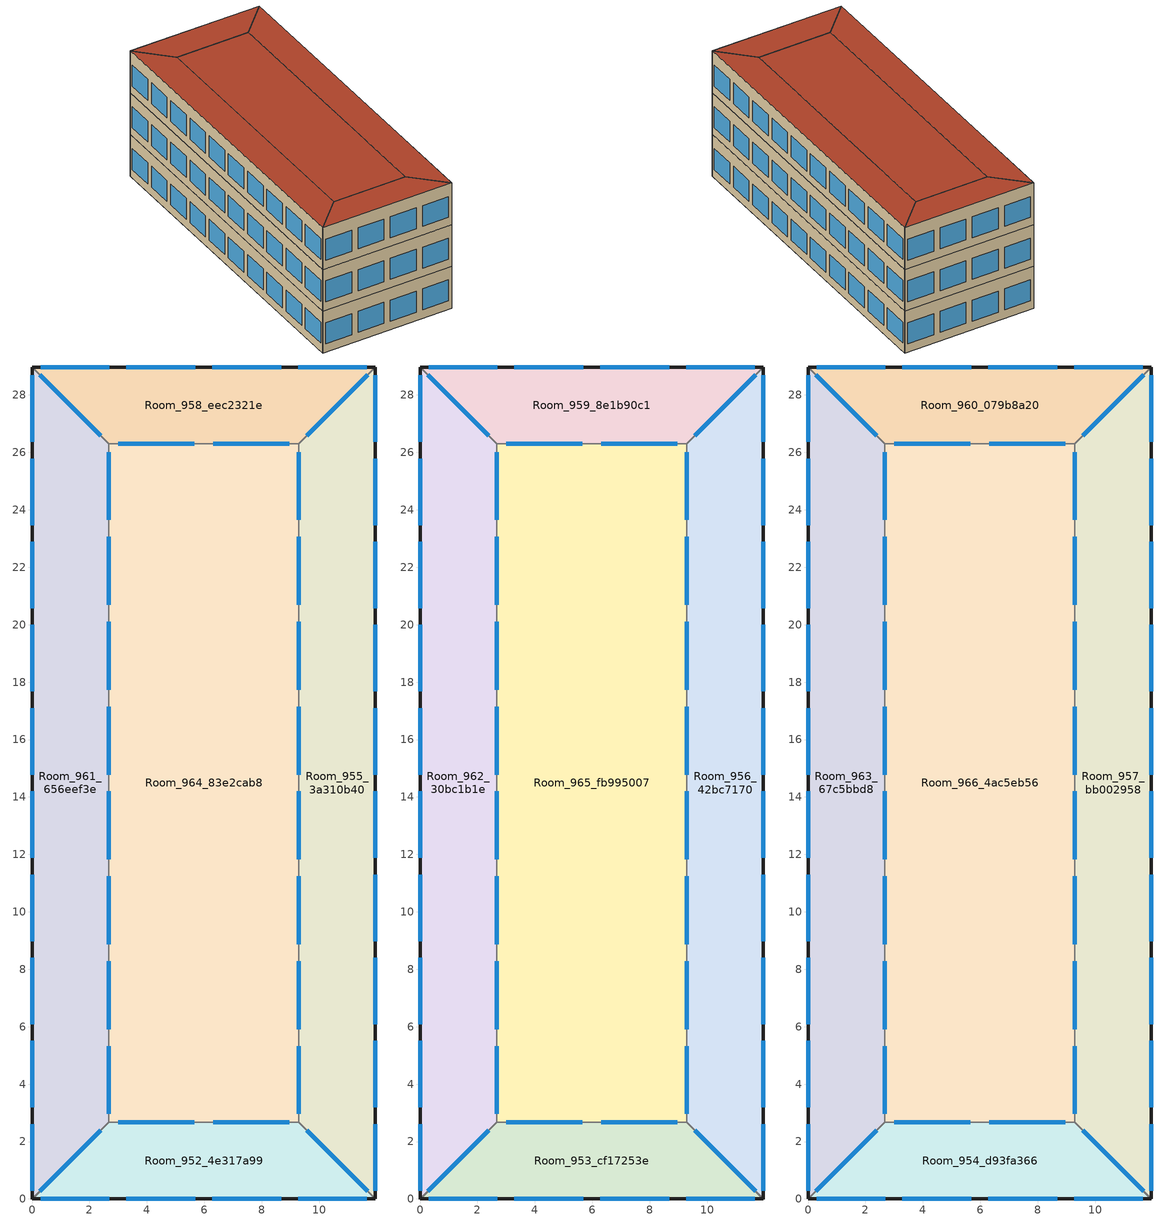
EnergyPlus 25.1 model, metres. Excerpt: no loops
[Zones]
Room_952_4e317a99
 floor ground (ExtSlabCarpet 4in ClimateZone 1-8): 9.3,2.67 11.96,0 0,0 2.67,2.67 z0
 wall outside (AQ_Office_2024_Office Wall Pre 1945 6A): 0,0 11.96,0 z0:4
 wall to Room_964_83e2cab8 (Interior Wall): 9.3,2.67 2.67,2.67 z0:4
 wall to Room_961_656eef3e (Interior Wall): 2.67,2.67 0,0 z0:4
 wall to Room_955_3a310b40 (Interior Wall): 11.96,0 9.3,2.67 z0:4
 window inside (Interior Window): 8.96,2.67 6.31,2.67 / 5.65,2.67 3,2.67 / 2.4,2.4 0.27,0.27 / 11.69,0.27 9.56,2.4 z0.8:2.8
 window (Double Glazing): 0.3,0 2.69,0 / 3.29,0 5.68,0 / 6.28,0 8.67,0 / 9.27,0 11.66,0 z0.8:2.8
Room_955_3a310b40
 floor ground (ExtSlabCarpet 4in ClimateZone 1-8): 11.96,28.97 11.96,0 9.3,2.67 9.3,26.31 z0
 wall outside (AQ_Office_2024_Office Wall Pre 1945 6A): 11.96,0 11.96,28.97 z0:4
 wall to Room_964_83e2cab8 (Interior Wall): 9.3,26.31 9.3,2.67 z0:4
 wall to Room_958_eec2321e (Interior Wall): 11.96,28.97 9.3,26.31 z0:4
 window inside (Interior Window): 9.3,26.01 9.3,23.65 / 9.3,23.06 9.3,20.69 / 9.3,20.1 9.3,17.74 / 9.3,17.15 9.3,14.78 / 9.3,14.19 9.3,11.83 / 9.3,11.24 9.3,8.87 / 9.3,8.28 9.3,5.92 / 9.3,5.33 9.3,2.96 / 11.69,28.71 9.56,26.57 z0.8:2.8
 window (Double Glazing): 11.96,0.29 11.96,2.61 / 11.96,3.19 11.96,5.51 / 11.96,6.08 11.96,8.4 / 11.96,8.98 11.96,11.3 / 11.96,11.88 11.96,14.2 / 11.96,14.78 11.96,17.09 / 11.96,17.67 11.96,19.99 / 11.96,20.57 11.96,22.89 / 11.96,23.47 11.96,25.79 / 11.96,26.37 11.96,28.68 z0.8:2.8
Room_958_eec2321e
 floor ground (ExtSlabCarpet 4in ClimateZone 1-8): 0,28.97 11.96,28.97 9.3,26.31 2.67,26.31 z0
 wall outside (AQ_Office_2024_Office Wall Pre 1945 6A): 11.96,28.97 0,28.97 z0:4
 wall to Room_964_83e2cab8 (Interior Wall): 2.67,26.31 9.3,26.31 z0:4
 wall to Room_961_656eef3e (Interior Wall): 0,28.97 2.67,26.31 z0:4
 window inside (Interior Window): 3,26.31 5.65,26.31 / 6.31,26.31 8.96,26.31 / 0.27,28.71 2.4,26.57 z0.8:2.8
 window (Double Glazing): 11.66,28.97 9.27,28.97 / 8.67,28.97 6.28,28.97 / 5.68,28.97 3.29,28.97 / 2.69,28.97 0.3,28.97 z0.8:2.8
Room_961_656eef3e
 floor ground (ExtSlabCarpet 4in ClimateZone 1-8): 0,28.97 2.67,26.31 2.67,2.67 0,0 z0
 wall outside (AQ_Office_2024_Office Wall Pre 1945 6A): 0,28.97 0,0 z0:4
 wall to Room_964_83e2cab8 (Interior Wall): 2.67,2.67 2.67,26.31 z0:4
 window inside (Interior Window): 2.67,2.96 2.67,5.33 / 2.67,5.92 2.67,8.28 / 2.67,8.87 2.67,11.24 / 2.67,11.83 2.67,14.19 / 2.67,14.78 2.67,17.15 / 2.67,17.74 2.67,20.1 / 2.67,20.69 2.67,23.06 / 2.67,23.65 2.67,26.01 z0.8:2.8
 window (Double Glazing): 0,28.68 0,26.37 / 0,25.79 0,23.47 / 0,22.89 0,20.57 / 0,19.99 0,17.67 / 0,17.09 0,14.78 / 0,14.2 0,11.88 / 0,11.3 0,8.98 / 0,8.4 0,6.08 / 0,5.51 0,3.19 / 0,2.61 0,0.29 z0.8:2.8
Room_964_83e2cab8
 floor ground (ExtSlabCarpet 4in ClimateZone 1-8): 2.67,26.31 9.3,26.31 9.3,2.67 2.67,2.67 z0
Room_953_cf17253e
 floor to Room_952_4e317a99 (Interior Floor): 9.3,2.67 11.96,0 0,0 2.67,2.67 z4
 wall outside (AQ_Office_2024_Office Wall Pre 1945 6A): 0,0 11.96,0 z4:8
 wall to Room_965_fb995007 (Interior Wall): 9.3,2.67 2.67,2.67 z4:8
 wall to Room_962_30bc1b1e (Interior Wall): 2.67,2.67 0,0 z4:8
 wall to Room_956_42bc7170 (Interior Wall): 11.96,0 9.3,2.67 z4:8
 window inside (Interior Window): 8.96,2.67 6.31,2.67 / 5.65,2.67 3,2.67 / 2.4,2.4 0.27,0.27 / 11.69,0.27 9.56,2.4 z4.8:6.8
 window (Double Glazing): 0.3,0 2.69,0 / 3.29,0 5.68,0 / 6.28,0 8.67,0 / 9.27,0 11.66,0 z4.8:6.8
Room_956_42bc7170
 floor to Room_955_3a310b40 (Interior Floor): 11.96,28.97 11.96,0 9.3,2.67 9.3,26.31 z4
 wall outside (AQ_Office_2024_Office Wall Pre 1945 6A): 11.96,0 11.96,28.97 z4:8
 wall to Room_965_fb995007 (Interior Wall): 9.3,26.31 9.3,2.67 z4:8
 wall to Room_959_8e1b90c1 (Interior Wall): 11.96,28.97 9.3,26.31 z4:8
 window inside (Interior Window): 9.3,26.01 9.3,23.65 / 9.3,23.06 9.3,20.69 / 9.3,20.1 9.3,17.74 / 9.3,17.15 9.3,14.78 / 9.3,14.19 9.3,11.83 / 9.3,11.24 9.3,8.87 / 9.3,8.28 9.3,5.92 / 9.3,5.33 9.3,2.96 / 11.69,28.71 9.56,26.57 z4.8:6.8
 window (Double Glazing): 11.96,0.29 11.96,2.61 / 11.96,3.19 11.96,5.51 / 11.96,6.08 11.96,8.4 / 11.96,8.98 11.96,11.3 / 11.96,11.88 11.96,14.2 / 11.96,14.78 11.96,17.09 / 11.96,17.67 11.96,19.99 / 11.96,20.57 11.96,22.89 / 11.96,23.47 11.96,25.79 / 11.96,26.37 11.96,28.68 z4.8:6.8
Room_959_8e1b90c1
 floor to Room_958_eec2321e (Interior Floor): 11.96,28.97 9.3,26.31 2.67,26.31 0,28.97 z4
 wall outside (AQ_Office_2024_Office Wall Pre 1945 6A): 11.96,28.97 0,28.97 z4:8
 wall to Room_965_fb995007 (Interior Wall): 2.67,26.31 9.3,26.31 z4:8
 wall to Room_962_30bc1b1e (Interior Wall): 0,28.97 2.67,26.31 z4:8
 window inside (Interior Window): 3,26.31 5.65,26.31 / 6.31,26.31 8.96,26.31 / 0.27,28.71 2.4,26.57 z4.8:6.8
 window (Double Glazing): 11.66,28.97 9.27,28.97 / 8.67,28.97 6.28,28.97 / 5.68,28.97 3.29,28.97 / 2.69,28.97 0.3,28.97 z4.8:6.8
Room_962_30bc1b1e
 floor to Room_961_656eef3e (Interior Floor): 0,28.97 2.67,26.31 2.67,2.67 0,0 z4
 wall outside (AQ_Office_2024_Office Wall Pre 1945 6A): 0,28.97 0,0 z4:8
 wall to Room_965_fb995007 (Interior Wall): 2.67,2.67 2.67,26.31 z4:8
 window inside (Interior Window): 2.67,2.96 2.67,5.33 / 2.67,5.92 2.67,8.28 / 2.67,8.87 2.67,11.24 / 2.67,11.83 2.67,14.19 / 2.67,14.78 2.67,17.15 / 2.67,17.74 2.67,20.1 / 2.67,20.69 2.67,23.06 / 2.67,23.65 2.67,26.01 z4.8:6.8
 window (Double Glazing): 0,28.68 0,26.37 / 0,25.79 0,23.47 / 0,22.89 0,20.57 / 0,19.99 0,17.67 / 0,17.09 0,14.78 / 0,14.2 0,11.88 / 0,11.3 0,8.98 / 0,8.4 0,6.08 / 0,5.51 0,3.19 / 0,2.61 0,0.29 z4.8:6.8
Room_965_fb995007
 floor to Room_964_83e2cab8 (Interior Floor): 9.3,26.31 9.3,2.67 2.67,2.67 2.67,26.31 z4
Room_954_d93fa366
 floor to Room_953_cf17253e (Interior Floor): 9.3,2.67 11.96,0 0,0 2.67,2.67 z8
 wall outside (AQ_Office_2024_Office Wall Pre 1945 6A): 0,0 11.96,0 z8:12
 wall to Room_966_4ac5eb56 (Interior Wall): 9.3,2.67 2.67,2.67 z8:12
 wall to Room_963_67c5bbd8 (Interior Wall): 2.67,2.67 0,0 z8:12
 wall to Room_957_bb002958 (Interior Wall): 11.96,0 9.3,2.67 z8:12
 window inside (Interior Window): 8.96,2.67 6.31,2.67 / 5.65,2.67 3,2.67 / 2.4,2.4 0.27,0.27 / 11.69,0.27 9.56,2.4 z8.8:10.8
 window (Double Glazing): 0.3,0 2.69,0 / 3.29,0 5.68,0 / 6.28,0 8.67,0 / 9.27,0 11.66,0 z8.8:10.8
 roof outside (AQ_Office_2024_Office roof Pre 1945 6A): 11.96,0 9.3,2.67 2.67,2.67 0,0 z12
Room_957_bb002958
 floor to Room_956_42bc7170 (Interior Floor): 11.96,28.97 11.96,0 9.3,2.67 9.3,26.31 z8
 wall outside (AQ_Office_2024_Office Wall Pre 1945 6A): 11.96,0 11.96,28.97 z8:12
 wall to Room_966_4ac5eb56 (Interior Wall): 9.3,26.31 9.3,2.67 z8:12
 wall to Room_960_079b8a20 (Interior Wall): 11.96,28.97 9.3,26.31 z8:12
 window inside (Interior Window): 9.3,26.01 9.3,23.65 / 9.3,23.06 9.3,20.69 / 9.3,20.1 9.3,17.74 / 9.3,17.15 9.3,14.78 / 9.3,14.19 9.3,11.83 / 9.3,11.24 9.3,8.87 / 9.3,8.28 9.3,5.92 / 9.3,5.33 9.3,2.96 / 11.69,28.71 9.56,26.57 z8.8:10.8
 window (Double Glazing): 11.96,0.29 11.96,2.61 / 11.96,3.19 11.96,5.51 / 11.96,6.08 11.96,8.4 / 11.96,8.98 11.96,11.3 / 11.96,11.88 11.96,14.2 / 11.96,14.78 11.96,17.09 / 11.96,17.67 11.96,19.99 / 11.96,20.57 11.96,22.89 / 11.96,23.47 11.96,25.79 / 11.96,26.37 11.96,28.68 z8.8:10.8
 roof outside (AQ_Office_2024_Office roof Pre 1945 6A): 11.96,0 11.96,28.97 9.3,26.31 9.3,2.67 z12
Room_960_079b8a20
 floor to Room_959_8e1b90c1 (Interior Floor): 11.96,28.97 9.3,26.31 2.67,26.31 0,28.97 z8
 wall outside (AQ_Office_2024_Office Wall Pre 1945 6A): 11.96,28.97 0,28.97 z8:12
 wall to Room_966_4ac5eb56 (Interior Wall): 2.67,26.31 9.3,26.31 z8:12
 wall to Room_963_67c5bbd8 (Interior Wall): 0,28.97 2.67,26.31 z8:12
 window inside (Interior Window): 3,26.31 5.65,26.31 / 6.31,26.31 8.96,26.31 / 0.27,28.71 2.4,26.57 z8.8:10.8
 window (Double Glazing): 11.66,28.97 9.27,28.97 / 8.67,28.97 6.28,28.97 / 5.68,28.97 3.29,28.97 / 2.69,28.97 0.3,28.97 z8.8:10.8
 roof outside (AQ_Office_2024_Office roof Pre 1945 6A): 9.3,26.31 11.96,28.97 0,28.97 2.67,26.31 z12
Room_963_67c5bbd8
 floor to Room_962_30bc1b1e (Interior Floor): 0,28.97 2.67,26.31 2.67,2.67 0,0 z8
 wall outside (AQ_Office_2024_Office Wall Pre 1945 6A): 0,28.97 0,0 z8:12
 wall to Room_966_4ac5eb56 (Interior Wall): 2.67,2.67 2.67,26.31 z8:12
 window inside (Interior Window): 2.67,2.96 2.67,5.33 / 2.67,5.92 2.67,8.28 / 2.67,8.87 2.67,11.24 / 2.67,11.83 2.67,14.19 / 2.67,14.78 2.67,17.15 / 2.67,17.74 2.67,20.1 / 2.67,20.69 2.67,23.06 / 2.67,23.65 2.67,26.01 z8.8:10.8
 window (Double Glazing): 0,28.68 0,26.37 / 0,25.79 0,23.47 / 0,22.89 0,20.57 / 0,19.99 0,17.67 / 0,17.09 0,14.78 / 0,14.2 0,11.88 / 0,11.3 0,8.98 / 0,8.4 0,6.08 / 0,5.51 0,3.19 / 0,2.61 0,0.29 z8.8:10.8
 roof outside (AQ_Office_2024_Office roof Pre 1945 6A): 0,0 2.67,2.67 2.67,26.31 0,28.97 z12
Room_966_4ac5eb56
 floor to Room_965_fb995007 (Interior Floor): 9.3,26.31 9.3,2.67 2.67,2.67 2.67,26.31 z8
 roof outside (AQ_Office_2024_Office roof Pre 1945 6A): 9.3,2.67 9.3,26.31 2.67,26.31 2.67,2.67 z12
[Building]
3034_boulevard Ãdouard-Montpetit (MTL)_202639_Y_1931_low: North Axis {deg}=0; Solar Distribution=FullExteriorWithReflections
[Site:Location]
Montreal-Trudeau Intl AP: Latitude {deg}=45.4706; Longitude {deg}=-73.7408; Time Zone {hr}=-5; Elevation {m}=36; Keep Site Location Information=No
[Site:WaterMainsTemperature]
Calculation Method=CorrelationFromWeatherFile
[SizingPeriod:DesignDay] Day of Month=21; Dry-Bulb Temperature Range Modifier Type=DefaultMultipliers; Rain Indicator=No; Snow Indicator=No; Daylight Saving Time Indicator=No; Begin Environment Reset Mode=FullResetAtBeginEnvironment
Name | Month | Day Type | Maximum Dry-Bulb Temperature {C} | Daily Dry-Bulb Temperature Range {deltaC} | Humidity Condition Type | Wetbulb or DewPoint at Maximum Dry-Bulb {C} | Barometric Pressure {Pa} | Wind Speed {m/s} | Wind Direction {deg} | Solar Model Indicator | ASHRAE Clear Sky Optical Depth for Beam Irradiance (taub) | ASHRAE Clear Sky Optical Depth for Diffuse Irradiance (taud) | Enthalpy at Maximum Dry-Bulb {J/kg} | Sky Clearness
Montreal Int'l Ann Clg .4% Condns DB=>MWB | 7 | SummerDesignDay | 30 | 9.3 | Wetbulb | 22.1 | 100893 | 4.9 | 220 | ASHRAETau | 0.465 | 1.966
Montreal Int'l Ann Clg .4% Condns DP=>MDB | 7 | SummerDesignDay | 26 | 9.3 | Dewpoint | 21.6 | 100893 | 4.9 | 220 | ASHRAETau | 0.465 | 1.966
Montreal Int'l Ann Clg .4% Condns Enth=>MDB | 7 | SummerDesignDay | 28.1 | 9.3 | Enthalpy |  | 100893 | 4.9 | 220 | ASHRAETau | 0.465 | 1.966 | 69300
Montreal Int'l Ann Clg .4% Condns WB=>MDB | 7 | SummerDesignDay | 28.1 | 9.3 | Wetbulb | 23.2 | 100893 | 4.9 | 220 | ASHRAETau | 0.465 | 1.966
Montreal Int'l Ann Htg 99.6% Condns DB | 1 | WinterDesignDay | -23.7 | 0 | Wetbulb | -23.7 | 100893 | 3.9 | 260 | ASHRAEClearSky |  |  |  | 0
Montreal Int'l Ann Htg Wind 99.6% Condns WS=>MCDB | 1 | WinterDesignDay | -5.3 | 0 | Wetbulb | -5.3 | 100893 | 12.9 | 260 | ASHRAEClearSky |  |  |  | 0
Montreal Int'l Ann Hum_n 99.6% Condns DP=>MCDB | 1 | WinterDesignDay | -23 | 0 | Dewpoint | -30.5 | 100893 | 3.9 | 260 | ASHRAEClearSky |  |  |  | 0
Montreal Int'l Cooling Design Day 0.4% Condns DB=>MWB | 7 | SummerDesignDay | 29.4 | 9.7 | Wetbulb | 22.7 | 101099 | 4.8 | 228 | ASHRAEClearSky |  |  |  | 1
Montreal Int'l Heating Design Day 99.6% Condns DB | 1 | WinterDesignDay | -22.8 | 0 | Wetbulb | -22.8 | 101099 | 3.6 | 294 | ASHRAEClearSky |  |  |  | 0
[Material]
Name | Roughness | Thickness {m} | Conductivity {W/m-K} | Density {kg/m3} | Specific Heat {J/kg-K} | Thermal Absorptance | Solar Absorptance | Visible Absorptance
AQNC2024brick (fired clay) | MediumRough | 0.1 | 1.43 | 2400 | 840 | 0.7 | 0.7 | 0.7
AQNC2024built-up roofing 1 | MediumRough | 0.1 | 0.162 | 1121 | 1470 | 0.7 | 0.7 | 0.7
AQNC2024gypsum board | MediumRough | 0.1 | 0.159 | 800 | 1090 | 0.7 | 0.7 | 0.7
F16 Acoustic tile | MediumSmooth | 0.0191 | 0.06 | 368 | 590 | 0.9 | 0.3 | 0.3
G01a 19mm gypsum board | MediumSmooth | 0.019 | 0.16 | 800 | 1090 | 0.9 | 0.4 | 0.4
Generic 50mm Insulation | MediumRough | 0.05 | 0.03 | 43 | 1210 | 0.9 | 0.7 | 0.7
M11 100mm lightweight concrete | MediumRough | 0.1016 | 0.53 | 1280 | 840 | 0.9 | 0.5 | 0.5
MAT-CC05 4 HW CONCRETE | Rough | 0.1016 | 1.311 | 2240 | 836.8 | 0.9 | 0.85 | 0.85
[Material:AirGap]
Name | Thermal Resistance {m2-K/W}
F04 Wall air space resistance | 0.15
F05 Ceiling air space resistance | 0.18
[Material:NoMass] Thermal Absorptance=0.9
Name | Roughness | Thermal Resistance {m2-K/W} | Solar Absorptance | Visible Absorptance
AQNC2024NMindoor surface resistance (horizontal flow) | MediumRough | 0.12 | 0.7 | 0.7
CP02 CARPET PAD | Smooth | 0.1 | 0.8 | 0.8
[WindowMaterial:Glazing]
Clear 3mm: Optical Data Type=SpectralAverage; Thickness {m}=0.003; Solar Transmittance at Normal Incidence=0.837; Front Side Solar Reflectance at Normal Incidence=0.075; Back Side Solar Reflectance at Normal Incidence=0; Visible Transmittance at Normal Incidence=0.898; Front Side Visible Reflectance at Normal Incidence=0.081; Back Side Visible Reflectance at Normal Incidence=0; Infrared Transmittance at Normal Incidence=0; Front Side Infrared Hemispherical Emissivity=0.84; Back Side Infrared Hemispherical Emissivity=0.84; Conductivity {W/m-K}=0.9; Dirt Correction Factor for Solar and Visible Transmittance=1; Solar Diffusing=No
[WindowMaterial:SimpleGlazingSystem]
Double glazing good office: U-Factor {W/m2-K}=2.96; Solar Heat Gain Coefficient=0.4
[Construction]
AQ_Office_2024_Office roof Pre 1945 6A: AQNC2024built-up roofing 1, Generic 50mm Insulation
AQ_Office_2024_Office Wall Pre 1945 6A: AQNC2024brick (fired clay), Generic 50mm Insulation, AQNC2024NMindoor surface resistance (horizontal flow), AQNC2024gypsum board
Double Glazing: Double glazing good office
ExtSlabCarpet 4in ClimateZone 1-8: MAT-CC05 4 HW CONCRETE, CP02 CARPET PAD
Interior Floor; Interior Floor 2: F16 Acoustic tile, F05 Ceiling air space resistance, M11 100mm lightweight concrete
Interior Wall: G01a 19mm gypsum board, F04 Wall air space resistance, G01a 19mm gypsum board
Interior Window: Clear 3mm
[Zone] Multiplier=1; Ceiling Height {m}=4; Part of Total Floor Area=Yes
Name | Volume {m3}
Room_952_4e317a99; Room_953_cf17253e; Room_954_d93fa366; Room_958_eec2321e; Room_959_8e1b90c1; Room_960_079b8a20 | 99.122
Room_955_3a310b40; Room_956_42bc7170; Room_957_bb002958; Room_961_656eef3e; Room_962_30bc1b1e; Room_963_67c5bbd8 | 280.542
Room_964_83e2cab8; Room_965_fb995007; Room_966_4ac5eb56 | 626.943
[Space] Space Type=MediumOffice Building
Name | Zone
Room_952_4e317a99_Space | Room_952_4e317a99
Room_953_cf17253e_Space | Room_953_cf17253e
Room_954_d93fa366_Space | Room_954_d93fa366
Room_955_3a310b40_Space | Room_955_3a310b40
Room_956_42bc7170_Space | Room_956_42bc7170
Room_957_bb002958_Space | Room_957_bb002958
Room_958_eec2321e_Space | Room_958_eec2321e
Room_959_8e1b90c1_Space | Room_959_8e1b90c1
Room_960_079b8a20_Space | Room_960_079b8a20
Room_961_656eef3e_Space | Room_961_656eef3e
Room_962_30bc1b1e_Space | Room_962_30bc1b1e
Room_963_67c5bbd8_Space | Room_963_67c5bbd8
Room_964_83e2cab8_Space | Room_964_83e2cab8
Room_965_fb995007_Space | Room_965_fb995007
Room_966_4ac5eb56_Space | Room_966_4ac5eb56
[SpaceList]
MediumOffice Building: Room_954_d93fa366_Space, Room_953_cf17253e_Space, Room_952_4e317a99_Space, Room_955_3a310b40_Space, Room_956_42bc7170_Space, Room_958_eec2321e_Space, Room_957_bb002958_Space, Room_959_8e1b90c1_Space, Room_960_079b8a20_Space, Room_961_656eef3e_Space, Room_963_67c5bbd8_Space, Room_962_30bc1b1e_Space, Room_964_83e2cab8_Space, Room_965_fb995007_Space, Room_966_4ac5eb56_Space
[InternalMass] Construction=Interior Floor 2
Name | Zone or ZoneList | Space or SpaceList | Surface Area {m2}
Room_954_d93fa366_Space Internal Mass 1 | Room_954_d93fa366 | Room_954_d93fa366_Space | 99.122
Room_953_cf17253e_Space Internal Mass 1 | Room_953_cf17253e | Room_953_cf17253e_Space | 99.122
Room_952_4e317a99_Space Internal Mass 1 | Room_952_4e317a99 | Room_952_4e317a99_Space | 99.122
Room_955_3a310b40_Space Internal Mass 1 | Room_955_3a310b40 | Room_955_3a310b40_Space | 280.542
Room_956_42bc7170_Space Internal Mass 1 | Room_956_42bc7170 | Room_956_42bc7170_Space | 280.542
Room_958_eec2321e_Space Internal Mass 1 | Room_958_eec2321e | Room_958_eec2321e_Space | 99.122
Room_957_bb002958_Space Internal Mass 1 | Room_957_bb002958 | Room_957_bb002958_Space | 280.542
Room_959_8e1b90c1_Space Internal Mass 1 | Room_959_8e1b90c1 | Room_959_8e1b90c1_Space | 99.122
Room_960_079b8a20_Space Internal Mass 1 | Room_960_079b8a20 | Room_960_079b8a20_Space | 99.122
Room_961_656eef3e_Space Internal Mass 1 | Room_961_656eef3e | Room_961_656eef3e_Space | 280.542
Room_963_67c5bbd8_Space Internal Mass 1 | Room_963_67c5bbd8 | Room_963_67c5bbd8_Space | 280.542
Room_962_30bc1b1e_Space Internal Mass 1 | Room_962_30bc1b1e | Room_962_30bc1b1e_Space | 280.542
Room_964_83e2cab8_Space Internal Mass 1 | Room_964_83e2cab8 | Room_964_83e2cab8_Space | 626.943
Room_965_fb995007_Space Internal Mass 1 | Room_965_fb995007 | Room_965_fb995007_Space | 626.943
Room_966_4ac5eb56_Space Internal Mass 1 | Room_966_4ac5eb56 | Room_966_4ac5eb56_Space | 626.943
[Lights]
MediumOffice Building_Lighting: Zone or ZoneList or Space or SpaceList=MediumOffice Building; Schedule=NECB-A-Lighting Mahmoud; Design Level Calculation Method=Watts/Area; Watts per Floor Area {W/m2}=6.68315; Return Air Fraction=0; Fraction Radiant=0.7; Fraction Visible=0.2; Fraction Replaceable=1
[People]
MediumOffice Building_People: Zone or ZoneList or Space or SpaceList=MediumOffice Building; Number of People Schedule=NECB-A-Occupancy; Number of People Calculation Method=People/Area; People per Floor Area {person/m2}=0.0711847; Fraction Radiant=0.3; Activity Level Schedule=MediumOffice Building_People_Act Schedule
[ElectricEquipment]
MediumOffice Building_Electric Equipment 30.0 percent reduction: Zone or ZoneList or Space or SpaceList=MediumOffice Building; Schedule=NECB-A-Electric-Equipment Mahmoud; Design Level Calculation Method=Watts/Area; Watts per Floor Area {W/m2}=5.28056; Fraction Latent=0; Fraction Radiant=0.5; Fraction Lost=0
[ZoneInfiltration:DesignFlowRate] Design Flow Rate Calculation Method=Flow/ExteriorArea; Flow Rate per Exterior Surface Area {m3/s-m2}=4.13282e-05; Velocity Term Coefficient=0; Density Basis=Outdoor
Name | Zone or ZoneList or Space or SpaceList | Schedule | Constant Term Coefficient | Temperature Term Coefficient | Velocity Squared Term Coefficient
Room_952_4e317a99_Space HVAC Off Infiltration | Room_952_4e317a99_Space | Infiltration HVAC Off Schedule | 0 | 0.0139 | 0.0264
Room_952_4e317a99_Space HVAC On Infiltration | Room_952_4e317a99_Space | Infiltration HVAC On Schedule | -0.0382 | 0.0042 | 0.0206
Room_953_cf17253e_Space HVAC Off Infiltration | Room_953_cf17253e_Space | Infiltration HVAC Off Schedule | 0 | 0.0139 | 0.0264
Room_953_cf17253e_Space HVAC On Infiltration | Room_953_cf17253e_Space | Infiltration HVAC On Schedule | -0.0382 | 0.0042 | 0.0206
Room_954_d93fa366_Space HVAC Off Infiltration | Room_954_d93fa366_Space | Infiltration HVAC Off Schedule | 0 | 0.0139 | 0.0264
Room_954_d93fa366_Space HVAC On Infiltration | Room_954_d93fa366_Space | Infiltration HVAC On Schedule | -0.0382 | 0.0042 | 0.0206
Room_955_3a310b40_Space HVAC Off Infiltration | Room_955_3a310b40_Space | Infiltration HVAC Off Schedule | 0 | 0.0139 | 0.0264
Room_955_3a310b40_Space HVAC On Infiltration | Room_955_3a310b40_Space | Infiltration HVAC On Schedule | -0.0382 | 0.0042 | 0.0206
Room_956_42bc7170_Space HVAC Off Infiltration | Room_956_42bc7170_Space | Infiltration HVAC Off Schedule | 0 | 0.0139 | 0.0264
Room_956_42bc7170_Space HVAC On Infiltration | Room_956_42bc7170_Space | Infiltration HVAC On Schedule | -0.0382 | 0.0042 | 0.0206
Room_957_bb002958_Space HVAC Off Infiltration | Room_957_bb002958_Space | Infiltration HVAC Off Schedule | 0 | 0.0139 | 0.0264
Room_957_bb002958_Space HVAC On Infiltration | Room_957_bb002958_Space | Infiltration HVAC On Schedule | -0.0382 | 0.0042 | 0.0206
Room_958_eec2321e_Space HVAC Off Infiltration | Room_958_eec2321e_Space | Infiltration HVAC Off Schedule | 0 | 0.0139 | 0.0264
Room_958_eec2321e_Space HVAC On Infiltration | Room_958_eec2321e_Space | Infiltration HVAC On Schedule | -0.0382 | 0.0042 | 0.0206
Room_959_8e1b90c1_Space HVAC Off Infiltration | Room_959_8e1b90c1_Space | Infiltration HVAC Off Schedule | 0 | 0.0139 | 0.0264
Room_959_8e1b90c1_Space HVAC On Infiltration | Room_959_8e1b90c1_Space | Infiltration HVAC On Schedule | -0.0382 | 0.0042 | 0.0206
Room_960_079b8a20_Space HVAC Off Infiltration | Room_960_079b8a20_Space | Infiltration HVAC Off Schedule | 0 | 0.0139 | 0.0264
Room_960_079b8a20_Space HVAC On Infiltration | Room_960_079b8a20_Space | Infiltration HVAC On Schedule | -0.0382 | 0.0042 | 0.0206
Room_961_656eef3e_Space HVAC Off Infiltration | Room_961_656eef3e_Space | Infiltration HVAC Off Schedule | 0 | 0.0139 | 0.0264
Room_961_656eef3e_Space HVAC On Infiltration | Room_961_656eef3e_Space | Infiltration HVAC On Schedule | -0.0382 | 0.0042 | 0.0206
Room_962_30bc1b1e_Space HVAC Off Infiltration | Room_962_30bc1b1e_Space | Infiltration HVAC Off Schedule | 0 | 0.0139 | 0.0264
Room_962_30bc1b1e_Space HVAC On Infiltration | Room_962_30bc1b1e_Space | Infiltration HVAC On Schedule | -0.0382 | 0.0042 | 0.0206
Room_963_67c5bbd8_Space HVAC Off Infiltration | Room_963_67c5bbd8_Space | Infiltration HVAC Off Schedule | 0 | 0.0139 | 0.0264
Room_963_67c5bbd8_Space HVAC On Infiltration | Room_963_67c5bbd8_Space | Infiltration HVAC On Schedule | -0.0382 | 0.0042 | 0.0206
Room_966_4ac5eb56_Space HVAC Off Infiltration | Room_966_4ac5eb56_Space | Infiltration HVAC Off Schedule | 0 | 0.0139 | 0.0264
Room_966_4ac5eb56_Space HVAC On Infiltration | Room_966_4ac5eb56_Space | Infiltration HVAC On Schedule | -0.0382 | 0.0042 | 0.0206
[AvailabilityManager:Scheduled]
CAV with Reheat and Cooling Availability Manager: Schedule=Always On Modified Mahmoud
[Schedule:Day:Interval]
Schedule Day 44: No, 05:00, 0.934784, 17:00, 0.938737, 18:00, 0.934784, 24:00, 0.93676
NECB-A-Lighting_Default 1: No, 07:00, 0.86995, 08:00, 0.873465, 09:00, 0.889282, 17:00, 0.9, 18:00, 0.8, 19:00, 0.5, 21:00, 0.3, 23:00, 0.1, 24:00, 0.05
NECB-A-Lighting_Hol 2: No, 24:00, 0.05
Schedule Day 25; Schedule Day 24; NECB-A-Occupancy_Hol 1: No, 24:00, 0
Schedule Day 23; NECB-A-Occupancy_Default: No, 07:00, 0, 08:00, 0.1, 09:00, 0.7, 12:00, 0.9, 14:00, 0.5, 17:00, 0.9, 18:00, 0.7, 19:00, 0.3, 23:00, 0.1, 24:00, 0
MediumOffice Building_People_Act Schedule_Sunday; MediumOffice Building_People_Act Schedule_SmrDsn 1; MediumOffice Building_People_Act Schedule_WntrDsn 1; MediumOffice Building_People_Act Schedule_Hol 1: No, 24:00, 120
Schedule Day 43; Schedule Day 42: No, 07:00, 0.889331, 19:00, 0.924903, 24:00, 0.895259
NECB-A-Electric-Equipment_Default 1: No, 07:00, 0.655544, 08:00, 0.903341, 09:00, 0.899827, 18:00, 0.9, 24:00, 0.673118
NECB-A-Electric-Equipment_Hol 2: No, 24:00, 0.2
Always On_Day Schedule 1; Always On_Day Schedule 11: No, 04:00, 0, 05:00, 0.724084, 18:00, 1, 19:00, 0.848861, 24:00, 0
Always On_Day Schedule 10; Always On_Day Schedule 13: No, 04:00, 0, 05:00, 0.56918, 19:00, 0.818186, 24:00, 0
Always On_Day Schedule 12; Always On_Day Schedule 14; Always On_Day Schedule 3; Always On_Day Schedule 8: No, 04:00, 0, 05:00, 0, 18:00, 0, 19:00, 0, 24:00, 0
Infiltration HVAC Off Schedule Default Day Schedule; Infiltration HVAC Off Schedule Summer Design Day Schedule 1; Infiltration HVAC Off Schedule Winter Design Day Schedule 1: No, 04:00, 1, 05:00, 0, 18:00, 0, 19:00, 0, 24:00, 1
Infiltration HVAC Off Schedule Schedule Day 0 1: No, 04:00, 1, 05:00, 0, 19:00, 0, 24:00, 1
Infiltration HVAC Off Schedule Schedule Day 2: No, 04:00, 1, 05:00, 1, 18:00, 1, 19:00, 1, 24:00, 1
[Schedule:Week:Daily]
NECB-A-Lighting Mahmoud Week Rule - Jan1-Dec31: Schedule Day 44, Schedule Day 44, Schedule Day 44, Schedule Day 44, Schedule Day 44, Schedule Day 44, Schedule Day 44, NECB-A-Lighting_Hol 2, NECB-A-Lighting_Default 1, NECB-A-Lighting_Default 1, NECB-A-Lighting_Default 1, NECB-A-Lighting_Default 1
NECB-A-Occupancy Week Rule - Jan1-Dec31: Schedule Day 25, Schedule Day 23, Schedule Day 23, Schedule Day 23, Schedule Day 23, Schedule Day 23, Schedule Day 24, NECB-A-Occupancy_Hol 1, NECB-A-Occupancy_Default, NECB-A-Occupancy_Default, NECB-A-Occupancy_Default, NECB-A-Occupancy_Default
MediumOffice Building_People_Act Schedule Week Rule - Jan1-Dec31: MediumOffice Building_People_Act Schedule_Sunday, MediumOffice Building_People_Act Schedule_Sunday, MediumOffice Building_People_Act Schedule_Sunday, MediumOffice Building_People_Act Schedule_Sunday, MediumOffice Building_People_Act Schedule_Sunday, MediumOffice Building_People_Act Schedule_Sunday, MediumOffice Building_People_Act Schedule_Sunday, MediumOffice Building_People_Act Schedule_Hol 1, MediumOffice Building_People_Act Schedule_SmrDsn 1, MediumOffice Building_People_Act Schedule_WntrDsn 1, MediumOffice Building_People_Act Schedule_Sunday, MediumOffice Building_People_Act Schedule_Sunday
NECB-A-Electric-Equipment Mahmoud Week Rule - Jan1-Dec31: Schedule Day 43, Schedule Day 42, Schedule Day 42, Schedule Day 42, Schedule Day 42, Schedule Day 42, Schedule Day 43, NECB-A-Electric-Equipment_Hol 2, NECB-A-Electric-Equipment_Default 1, NECB-A-Electric-Equipment_Default 1, NECB-A-Electric-Equipment_Default 1, NECB-A-Electric-Equipment_Default 1
Always On Modified Mahmoud Week Rule - Jan1-Dec31: Always On_Day Schedule 8, Always On_Day Schedule 10, Always On_Day Schedule 10, Always On_Day Schedule 10, Always On_Day Schedule 10, Always On_Day Schedule 10, Always On_Day Schedule 8, Always On_Day Schedule 3, Always On_Day Schedule 1, Always On_Day Schedule 1, Always On_Day Schedule 1, Always On_Day Schedule 1
Infiltration HVAC Off Schedule Week Rule - Jan1-Dec31: Infiltration HVAC Off Schedule Schedule Day 2, Infiltration HVAC Off Schedule Schedule Day 0 1, Infiltration HVAC Off Schedule Schedule Day 0 1, Infiltration HVAC Off Schedule Schedule Day 0 1, Infiltration HVAC Off Schedule Schedule Day 0 1, Infiltration HVAC Off Schedule Schedule Day 0 1, Infiltration HVAC Off Schedule Schedule Day 2, Infiltration HVAC Off Schedule Default Day Schedule, Infiltration HVAC Off Schedule Summer Design Day Schedule 1, Infiltration HVAC Off Schedule Winter Design Day Schedule 1, Infiltration HVAC Off Schedule Default Day Schedule, Infiltration HVAC Off Schedule Default Day Schedule
Infiltration HVAC On Schedule Week Rule - Jan1-Dec31: Always On_Day Schedule 14, Always On_Day Schedule 13, Always On_Day Schedule 13, Always On_Day Schedule 13, Always On_Day Schedule 13, Always On_Day Schedule 13, Always On_Day Schedule 14, Always On_Day Schedule 12, Always On_Day Schedule 11, Always On_Day Schedule 11, Always On_Day Schedule 11, Always On_Day Schedule 11
[Schedule:Year]
NECB-A-Lighting Mahmoud: NECB-A-Lighting Mahmoud Week Rule - Jan1-Dec31, 1, 1, 12, 31
NECB-A-Occupancy: NECB-A-Occupancy Week Rule - Jan1-Dec31, 1, 1, 12, 31
MediumOffice Building_People_Act Schedule: MediumOffice Building_People_Act Schedule Week Rule - Jan1-Dec31, 1, 1, 12, 31
NECB-A-Electric-Equipment Mahmoud: NECB-A-Electric-Equipment Mahmoud Week Rule - Jan1-Dec31, 1, 1, 12, 31
Always On Modified Mahmoud: Always On Modified Mahmoud Week Rule - Jan1-Dec31, 1, 1, 12, 31
Infiltration HVAC Off Schedule: Infiltration HVAC Off Schedule Week Rule - Jan1-Dec31, 1, 1, 12, 31
Infiltration HVAC On Schedule: Infiltration HVAC On Schedule Week Rule - Jan1-Dec31, 1, 1, 12, 31
